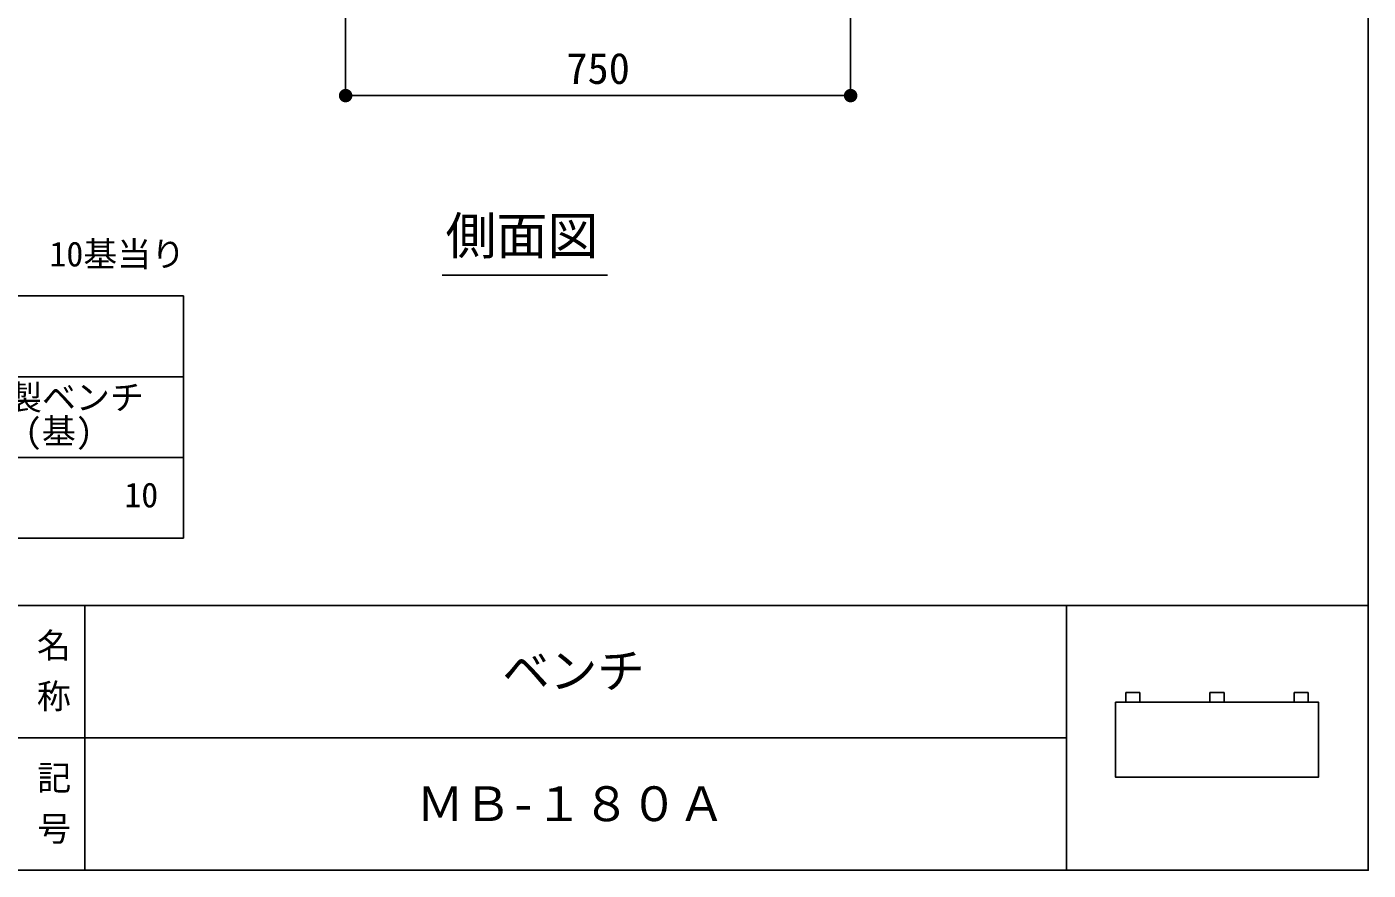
# Model space of a CAD drawing. Units: millimetres at full size, sheet at 1:20; details may follow other scales. Extents: x 129 to 5605, y 2047 to 5780.
# Drawn here: x 3614 to 5605, y 2047 to 3300 of the extents above; entities that cross this region are included whole.
import ezdxf
from ezdxf.enums import TextEntityAlignment as Align

# ---------------------------------------------------------------- set-up
doc = ezdxf.new("R2010")
doc.units = ezdxf.units.MM
doc.header["$LTSCALE"] = 20
for name, color, linetype, lineweight in [('0_2', 7, 'Continuous', 25), ('_0-0_', 7, 'Continuous', 25), ('寸法', 3, 'Continuous', 25), ('本体', 7, 'Continuous', 25)]:
    doc.layers.add(name, color=color, linetype=linetype, lineweight=lineweight)
doc.styles.add('@ＭＳ ゴシック', font='')
doc.styles.add('ＭＳ ゴシック', font='')
doc.styles.get('@ＭＳ ゴシック').set_extended_font_data('@MS Gothic')
doc.styles.get('ＭＳ ゴシック').set_extended_font_data('MS Gothic')

# ---------------------------------------------------------------- blocks, each defined once
blk = doc.blocks.new('filled_dot')
at = {"color": 0, "linetype": 'Continuous', "lineweight": -2, "const_width": 1.25}
blk.add_lwpolyline([(-0.625, 0, 1), (0.625, 0, 1)], format="xyb", close=True, dxfattribs=at)

msp = doc.modelspace()

# ---------------------------------------------------------------- linework, layer by layer
at = {"layer": '0_2'}
for p, q in [((4087.63, 3555.75), (4087.63, 3197.42)), ((4837.21, 3553.05), (4837.21, 3197.42)), ((4087.63, 3197.42), (4837.21, 3197.42)), ((1817.07, 2899.82), (3847.07, 2899.82)), ((3847.07, 2899.82), (3847.07, 2539.82)), ((2277.07, 2779.82), (3847.07, 2779.82)), ((1817.07, 2659.82), (3847.07, 2659.82)), ((1817.07, 2539.82), (3847.07, 2539.82)), ((5157.73, 2243.28), (3213.83, 2243.28))]:
    msp.add_line(p, q, dxfattribs=at)
msp.add_lwpolyline([(5230.59, 2296.39), (5531.53, 2296.39), (5531.53, 2184.71), (5230.59, 2184.71)], close=True, dxfattribs=at)
at = {"layer": '_0-0_', "color": 6}
msp.add_line((129.15, 2439.86), (5605.41, 2439.86), dxfattribs=at)
at = {"layer": '_0-0_'}
for p, q in [((3700.63, 2439.86), (3700.63, 2046.71)), ((5157.73, 2439.86), (5157.73, 2046.71))]:
    msp.add_line(p, q, dxfattribs=at)
at = {"layer": '_0-0_', "color": 6}
msp.add_lwpolyline([(5605.41, 5670.34), (129.15, 5670.34), (129.15, 2046.71), (5605.41, 2046.71)], close=True, dxfattribs=at)
at = {"layer": '寸法'}
msp.add_line((4230.94, 2930.78), (4476.54, 2930.78), dxfattribs=at)
at = {"layer": '本体'}
for p, q in [((5245.67, 2296.39), (5245.67, 2310.63)), ((5245.67, 2310.63), (5256.19, 2310.63)), ((5266.71, 2310.63), (5256.19, 2310.63)), ((5266.71, 2296.39), (5266.71, 2310.63)), ((5370.54, 2310.63), (5381.06, 2310.63)), ((5370.54, 2296.39), (5370.54, 2310.63)), ((5391.58, 2310.63), (5381.06, 2310.63)), ((5391.58, 2296.39), (5391.58, 2310.63)), ((5495.4, 2310.63), (5505.92, 2310.63)), ((5495.4, 2296.39), (5495.4, 2310.63)), ((5516.44, 2310.63), (5505.92, 2310.63)), ((5516.44, 2296.39), (5516.44, 2310.63))]:
    msp.add_line(p, q, dxfattribs=at)

# ---------------------------------------------------------------- block references
at = {"layer": '0_2', "xscale": 8, "yscale": 8}
msp.add_blockref('filled_dot', (4087.63, 3197.42), dxfattribs=at)
at = {"layer": '0_2', "xscale": 8, "yscale": 8, "rotation": 180}
msp.add_blockref('filled_dot', (4837.21, 3197.42), dxfattribs=at)

# ---------------------------------------------------------------- texts
at = {"layer": '0_2', "style": 'ＭＳ ゴシック'}
msp.add_text('750', height=46.19, dxfattribs=at).set_placement((4462.42, 3200.92), align=Align.BOTTOM_CENTER)
at = {"layer": '_0-0_', "style": 'ＭＳ ゴシック'}
for s, p in [('10基当り', (3647.99, 2932.56)), ('木製ベンチ', (3536.07, 2719.62)), ('(基)', (3611.67, 2669.62)), ('10', (3759.19, 2574.62))]:
    msp.add_text(s, height=36.95, dxfattribs=at).set_placement(p, align=Align.BOTTOM_LEFT)
at = {"layer": '_0-0_', "style": '@ＭＳ ゴシック'}
for s, p in [('名 称', (3653.86, 2343.55)), ('記 号', (3654.37, 2146.97))]:
    msp.add_text(s, height=36.95, rotation=270, dxfattribs=at).set_placement(p, align=Align.MIDDLE_CENTER)
at = {"layer": '_0-0_', "style": 'ＭＳ ゴシック'}
for s, p in [('ベンチ', (4425.86, 2343.01)), ('ＭＢ-１８０Ａ', (4421.99, 2145.43))]:
    msp.add_text(s, height=51.73, dxfattribs=at).set_placement(p, align=Align.MIDDLE_CENTER)
at = {"layer": '寸法', "style": 'ＭＳ ゴシック'}
msp.add_text('側面図\u3000', height=55.43, dxfattribs=at).set_placement((4235.92, 2944.91), align=Align.BOTTOM_LEFT)

doc.saveas('drawing.dxf')
